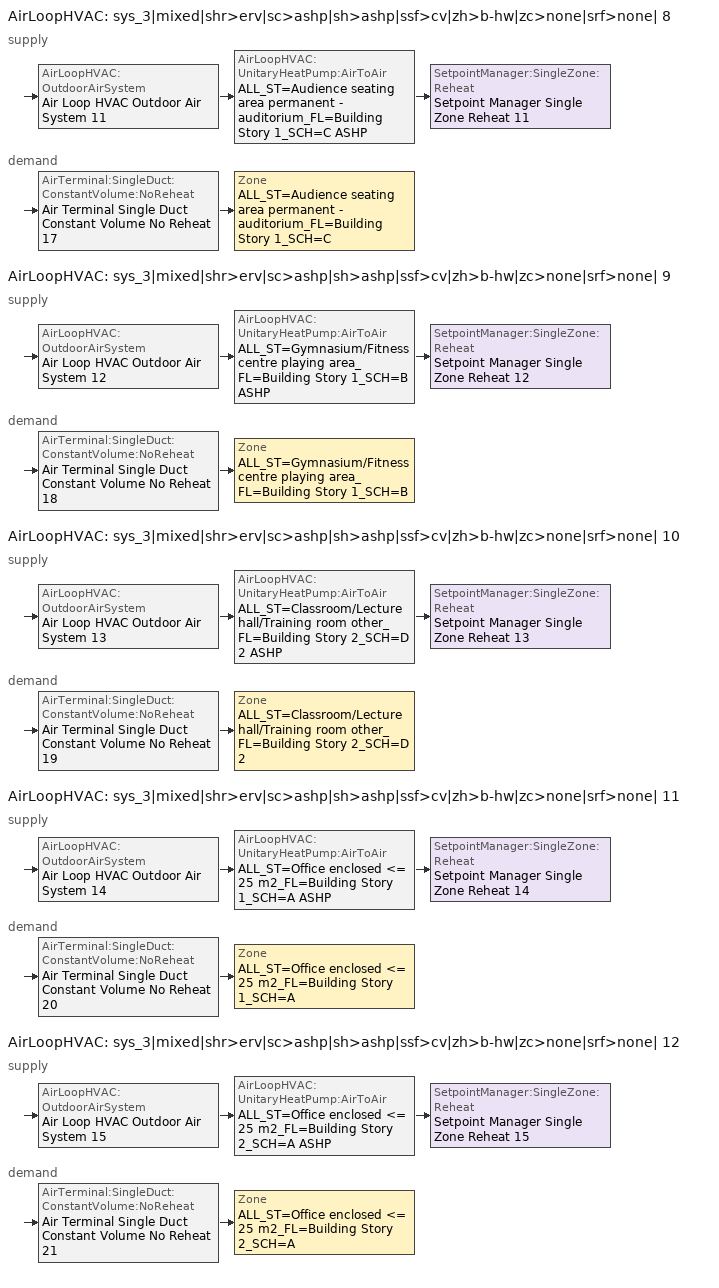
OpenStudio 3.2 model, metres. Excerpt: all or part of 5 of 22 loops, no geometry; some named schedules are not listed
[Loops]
AirLoopHVAC 'sys_3|mixed|shr>erv|sc>ashp|sh>ashp|ssf>cv|zh>b-hw|zc>none|srf>none| 8'
 supply: AirLoopHVAC:OutdoorAirSystem 'Air Loop HVAC Outdoor Air System 11' > AirLoopHVAC:UnitaryHeatPump:AirToAir 'ALL_ST=Audience seating area permanent - auditorium_FL=Building Story 1_SCH=C ASHP' > SetpointManager:SingleZone:Reheat 'Setpoint Manager Single Zone Reheat 11'
 demand: AirTerminal:SingleDuct:ConstantVolume:NoReheat 'Air Terminal Single Duct Constant Volume No Reheat 17' > Zone 'ALL_ST=Audience seating area permanent - auditorium_FL=Building Story 1_SCH=C'
AirLoopHVAC 'sys_3|mixed|shr>erv|sc>ashp|sh>ashp|ssf>cv|zh>b-hw|zc>none|srf>none| 9'
 supply: AirLoopHVAC:OutdoorAirSystem 'Air Loop HVAC Outdoor Air System 12' > AirLoopHVAC:UnitaryHeatPump:AirToAir 'ALL_ST=Gymnasium/Fitness centre playing area_FL=Building Story 1_SCH=B ASHP' > SetpointManager:SingleZone:Reheat 'Setpoint Manager Single Zone Reheat 12'
 demand: AirTerminal:SingleDuct:ConstantVolume:NoReheat 'Air Terminal Single Duct Constant Volume No Reheat 18' > Zone 'ALL_ST=Gymnasium/Fitness centre playing area_FL=Building Story 1_SCH=B'
AirLoopHVAC 'sys_3|mixed|shr>erv|sc>ashp|sh>ashp|ssf>cv|zh>b-hw|zc>none|srf>none| 10'
 supply: AirLoopHVAC:OutdoorAirSystem 'Air Loop HVAC Outdoor Air System 13' > AirLoopHVAC:UnitaryHeatPump:AirToAir 'ALL_ST=Classroom/Lecture hall/Training room other_FL=Building Story 2_SCH=D 2 ASHP' > SetpointManager:SingleZone:Reheat 'Setpoint Manager Single Zone Reheat 13'
 demand: AirTerminal:SingleDuct:ConstantVolume:NoReheat 'Air Terminal Single Duct Constant Volume No Reheat 19' > Zone 'ALL_ST=Classroom/Lecture hall/Training room other_FL=Building Story 2_SCH=D 2'
AirLoopHVAC 'sys_3|mixed|shr>erv|sc>ashp|sh>ashp|ssf>cv|zh>b-hw|zc>none|srf>none| 11'
 supply: AirLoopHVAC:OutdoorAirSystem 'Air Loop HVAC Outdoor Air System 14' > AirLoopHVAC:UnitaryHeatPump:AirToAir 'ALL_ST=Office enclosed <= 25 m2_FL=Building Story 1_SCH=A ASHP' > SetpointManager:SingleZone:Reheat 'Setpoint Manager Single Zone Reheat 14'
 demand: AirTerminal:SingleDuct:ConstantVolume:NoReheat 'Air Terminal Single Duct Constant Volume No Reheat 20' > Zone 'ALL_ST=Office enclosed <= 25 m2_FL=Building Story 1_SCH=A'
AirLoopHVAC 'sys_3|mixed|shr>erv|sc>ashp|sh>ashp|ssf>cv|zh>b-hw|zc>none|srf>none| 12'
 supply: AirLoopHVAC:OutdoorAirSystem 'Air Loop HVAC Outdoor Air System 15' > AirLoopHVAC:UnitaryHeatPump:AirToAir 'ALL_ST=Office enclosed <= 25 m2_FL=Building Story 2_SCH=A ASHP' > SetpointManager:SingleZone:Reheat 'Setpoint Manager Single Zone Reheat 15'
 demand: AirTerminal:SingleDuct:ConstantVolume:NoReheat 'Air Terminal Single Duct Constant Volume No Reheat 21' > Zone 'ALL_ST=Office enclosed <= 25 m2_FL=Building Story 2_SCH=A'
[Sizing:Zone] Zone Cooling Design Supply Air Temperature Input Method=TemperatureDifference; Zone Cooling Design Supply Air Temperature {C}=14; Zone Cooling Design Supply Air Temperature Difference {deltaC}=11; Zone Heating Design Supply Air Temperature Input Method=TemperatureDifference; Zone Heating Design Supply Air Temperature {C}=40; Zone Heating Design Supply Air Temperature Difference {deltaC}=21; Zone Cooling Design Supply Air Humidity Ratio {kg-H2O/kg-air}=0.0085; Zone Heating Design Supply Air Humidity Ratio {kg-H2O/kg-air}=0.008; Zone Heating Sizing Factor=1.3; Zone Cooling Sizing Factor=1; Cooling Design Air Flow Method=DesignDay; Heating Design Air Flow Method=DesignDay; Account for Dedicated Outdoor Air System=No; Dedicated Outdoor Air System Control Strategy=NeutralSupplyAir; Dedicated Outdoor Air Low Setpoint Temperature for Design {C}=autosize; Dedicated Outdoor Air High Setpoint Temperature for Design {C}=autosize
ALL_ST=Audience seating area permanent - auditorium_FL=Building Story 1_SCH=C; ALL_ST=Gymnasium/Fitness centre playing area_FL=Building Story 1_SCH=B; ALL_ST=Classroom/Lecture hall/Training room other_FL=Building Story 2_SCH=D 2; ALL_ST=Office enclosed <= 25 m2_FL=Building Story 1_SCH=A; ALL_ST=Office enclosed <= 25 m2_FL=Building Story 2_SCH=A
[Zone equipment]
ALL_ST=Audience seating area permanent - auditorium_FL=Building Story 1_SCH=C: Zone HVAC Baseboard Convective Water 17, Air Terminal Single Duct Constant Volume No Reheat 17
ALL_ST=Gymnasium/Fitness centre playing area_FL=Building Story 1_SCH=B: Zone HVAC Baseboard Convective Water 18, Air Terminal Single Duct Constant Volume No Reheat 18
ALL_ST=Classroom/Lecture hall/Training room other_FL=Building Story 2_SCH=D 2: Zone HVAC Baseboard Convective Water 19, Air Terminal Single Duct Constant Volume No Reheat 19
ALL_ST=Office enclosed <= 25 m2_FL=Building Story 1_SCH=A: Zone HVAC Baseboard Convective Water 20, Air Terminal Single Duct Constant Volume No Reheat 20
ALL_ST=Office enclosed <= 25 m2_FL=Building Story 2_SCH=A: Zone HVAC Baseboard Convective Water 21, Air Terminal Single Duct Constant Volume No Reheat 21
[AirLoopHVAC] Design Supply Air Flow Rate {m3/s}=autosize; Design Return Air Flow Fraction of Supply Air Flow=1
Name | Availability Schedule
sys_3|mixed|shr>erv|sc>ashp|sh>ashp|ssf>cv|zh>b-hw|zc>none|srf>none| 8 | sys_3|mixed|shr>none|sc>ashp|sh>ashp|ssf>cv|zh>b-hw|zc>none|srf>none| 8 Occ Sch
sys_3|mixed|shr>erv|sc>ashp|sh>ashp|ssf>cv|zh>b-hw|zc>none|srf>none| 9 | sys_3|mixed|shr>none|sc>ashp|sh>ashp|ssf>cv|zh>b-hw|zc>none|srf>none| 9 Occ Sch
sys_3|mixed|shr>erv|sc>ashp|sh>ashp|ssf>cv|zh>b-hw|zc>none|srf>none| 10 | sys_3|mixed|shr>none|sc>ashp|sh>ashp|ssf>cv|zh>b-hw|zc>none|srf>none| 10 Occ Sch
sys_3|mixed|shr>erv|sc>ashp|sh>ashp|ssf>cv|zh>b-hw|zc>none|srf>none| 11 | sys_3|mixed|shr>none|sc>ashp|sh>ashp|ssf>cv|zh>b-hw|zc>none|srf>none| 11 Occ Sch
sys_3|mixed|shr>erv|sc>ashp|sh>ashp|ssf>cv|zh>b-hw|zc>none|srf>none| 12 | sys_3|mixed|shr>none|sc>ashp|sh>ashp|ssf>cv|zh>b-hw|zc>none|srf>none| 12 Occ Sch
[Sizing:System] Type of Load to Size On=Sensible; Design Outdoor Air Flow Rate {m3/s}=Autosize; Central Heating Maximum System Air Flow Ratio=1; Preheat Design Temperature {C}=7; Preheat Design Humidity Ratio {kg-H2O/kg-Air}=0.008; Precool Design Temperature {C}=13; Precool Design Humidity Ratio {kg-H2O/kg-Air}=0.008; Central Cooling Design Supply Air Temperature {C}=13; Central Heating Design Supply Air Temperature {C}=43; Sizing Option=NonCoincident; 100% Outdoor Air in Cooling=No; 100% Outdoor Air in Heating=No; Central Cooling Design Supply Air Humidity Ratio {kg-H2O/kg-Air}=0.0085; Central Heating Design Supply Air Humidity Ratio {kg-H2O/kg-Air}=0.008; Cooling Design Air Flow Method=DesignDay; Cooling Design Air Flow Rate {m3/s}=0; Heating Design Air Flow Method=DesignDay; Heating Design Air Flow Rate {m3/s}=0; System Outdoor Air Method=ZoneSum; Zone Maximum Outdoor Air Fraction=1; Cooling Supply Air Flow Rate Per Floor Area {m3/s-m2}=0.00996765; Cooling Fraction of Autosized Cooling Supply Air Flow Rate=1; Cooling Supply Air Flow Rate Per Unit Cooling Capacity {m3/s-W}=3.94755e-05; Heating Supply Air Flow Rate Per Floor Area {m3/s-m2}=0.00996765; Heating Fraction of Autosized Heating Supply Air Flow Rate=1; Heating Fraction of Autosized Cooling Supply Air Flow Rate=1; Heating Supply Air Flow Rate Per Unit Heating Capacity {m3/s-W}=3.15882e-05; Cooling Design Capacity Method=CoolingDesignCapacity; Cooling Design Capacity {W}=autosize; Cooling Design Capacity Per Floor Area {W/m2}=234.7; Fraction of Autosized Cooling Design Capacity=1; Heating Design Capacity Method=HeatingDesignCapacity; Heating Design Capacity {W}=autosize; Heating Design Capacity Per Floor Area {W/m2}=157; Fraction of Autosized Heating Design Capacity=1; Central Cooling Capacity Control Method=OnOff
sys_3|mixed|shr>erv|sc>ashp|sh>ashp|ssf>cv|zh>b-hw|zc>none|srf>none| 8; sys_3|mixed|shr>erv|sc>ashp|sh>ashp|ssf>cv|zh>b-hw|zc>none|srf>none| 9; sys_3|mixed|shr>erv|sc>ashp|sh>ashp|ssf>cv|zh>b-hw|zc>none|srf>none| 10; sys_3|mixed|shr>erv|sc>ashp|sh>ashp|ssf>cv|zh>b-hw|zc>none|srf>none| 11; sys_3|mixed|shr>erv|sc>ashp|sh>ashp|ssf>cv|zh>b-hw|zc>none|srf>none| 12
[Fan:OnOff] Availability Schedule=Always On Discrete; Fan Total Efficiency=0.39975; Maximum Flow Rate {m3/s}=autosize; Motor Efficiency=0.615; Motor In Airstream Fraction=1
Name | Pressure Rise {Pa} | Fan Power Ratio Function of Speed Ratio Curve | Fan Efficiency Ratio Function of Speed Ratio Curve
Fan On Off 11 | 1018.77 | Fan On Off Power Curve 10 | Fan On Off Efficiency Curve 10
Fan On Off 12 | 1110.94 | Fan On Off Power Curve 11 | Fan On Off Efficiency Curve 11
Fan On Off 13 | 622.722 | Fan On Off Power Curve 12 | Fan On Off Efficiency Curve 12
Fan On Off 14 | 622.722 | Fan On Off Power Curve 13 | Fan On Off Efficiency Curve 13
Fan On Off 15 | 622.722 | Fan On Off Power Curve 14 | Fan On Off Efficiency Curve 14
[Coil:Cooling:DX:SingleSpeed] Availability Schedule=Always On Discrete; Rated Total Cooling Capacity {W}=autosize; Rated Sensible Heat Ratio=autosize; Rated Air Flow Rate {m3/s}=autosize; Rated Evaporator Fan Power Per Volume Flow Rate {W/(m3/s)}=773.3; Total Cooling Capacity Function of Temperature Curve=DXCOOL-NECB2011-REF-CAPFT; Total Cooling Capacity Function of Flow Fraction Curve=DXCOOL-NECB2011-REF-CAPFFLOW; Energy Input Ratio Function of Temperature Curve=DXCOOL-NECB2011-REF-COOLEIRFT; Energy Input Ratio Function of Flow Fraction Curve=DXCOOL-NECB2011-REF-COOLEIRFFLOW; Part Load Fraction Correlation Curve=DXCOOL-NECB2011-REF-COOLPLFFPLR; Minimum Outdoor Dry-Bulb Temperature for Compressor Operation {C}=-25; Condenser Type=AirCooled; Evaporative Condenser Effectiveness=0; Evaporative Condenser Air Flow Rate {m3/s}=Autosize; Evaporative Condenser Pump Rated Power Consumption {W}=Autosize; Crankcase Heater Capacity {W}=0; Maximum Outdoor Dry-Bulb Temperature for Crankcase Heater Operation {C}=0; Basin Heater Capacity {W/K}=0; Basin Heater Setpoint Temperature {C}=10
Name | Rated COP {W/W}
CoilCoolingDXSingleSpeed_ashp 10 638kBtu/hr 9.3EER; CoilCoolingDXSingleSpeed_ashp 11 300kBtu/hr 9.3EER | 3.23281
CoilCoolingDXSingleSpeed_ashp 12 95kBtu/hr 10.8EER; CoilCoolingDXSingleSpeed_ashp 13 68kBtu/hr 10.8EER; CoilCoolingDXSingleSpeed_ashp 14 133kBtu/hr 10.8EER | 3.73224
[Coil:Heating:DX:SingleSpeed] Availability Schedule=Always On Discrete; Rated Air Flow Rate {m3/s}=Autosize; Rated Supply Fan Power Per Volume Flow Rate {W/(m3/s)}=773.3; Total Heating Capacity Function of Temperature Curve=DXHEAT-NECB2011-REF-CAPFT; Total Heating Capacity Function of Flow Fraction Curve=DXHEAT-NECB2011-REF-CAPFFLOW; Energy Input Ratio Function of Temperature Curve=DXHEAT-NECB2011-REF-EIRFT; Energy Input Ratio Function of Flow Fraction Curve=DXHEAT-NECB2011-REF-EIRFFLOW; Part Load Fraction Correlation Curve=DXHEAT-NECB2011-REF-PLFFPLR; Minimum Outdoor Dry-Bulb Temperature for Compressor Operation {C}=-10; Defrost Strategy=Resistive; Defrost Control=Timed; Defrost Time Period Fraction=0.166667; Resistive Defrost Heater Capacity {W}=2000
Name | Rated Total Heating Capacity {W} | Rated COP {W/W}
CoilHeatingDXSingleSpeed_ashp 10 462 Clg kBtu/hr 3.2COPH | 135417 | 3.61723
CoilHeatingDXSingleSpeed_ashp 11 218 Clg kBtu/hr 3.2COPH | 63772.2 | 3.50146
CoilHeatingDXSingleSpeed_ashp 12 69 Clg kBtu/hr 3.3COPH | 20235.1 | 3.53832
CoilHeatingDXSingleSpeed_ashp 13 49 Clg kBtu/hr 3.1COPH | 14347.3 | 3.31466
CoilHeatingDXSingleSpeed_ashp 14 97 Clg kBtu/hr 3.3COPH | 28309.6 | 3.55178
[Controller:OutdoorAir] Minimum Outdoor Air Flow Rate {m3/s}=autosize; Maximum Outdoor Air Flow Rate {m3/s}=Autosize; Economizer Control Action Type=ModulateFlow; Lockout Type=NoLockout; Minimum Limit Type=FixedMinimum; High Humidity Control=No; Heat Recovery Bypass Control Type=BypassWhenOAFlowGreaterThanMinimum
Name | Economizer Control Type | Minimum Outdoor Air Schedule | Controller Mechanical Ventilation | Economizer Maximum Limit Dry-Bulb Temperature {C} | Economizer Maximum Limit Enthalpy {J/kg} | Economizer Minimum Limit Dry-Bulb Temperature {C}
Controller Outdoor Air 11 | DifferentialEnthalpy | sys_3|mixed|shr>none|sc>ashp|sh>ashp|ssf>cv|zh>b-hw|zc>none|srf>none| 8 Occ Sch | Controller Mechanical Ventilation 11
Controller Outdoor Air 12 | DifferentialEnthalpy | sys_3|mixed|shr>none|sc>ashp|sh>ashp|ssf>cv|zh>b-hw|zc>none|srf>none| 9 Occ Sch | Controller Mechanical Ventilation 12
Controller Outdoor Air 13 | DifferentialEnthalpy | sys_3|mixed|shr>none|sc>ashp|sh>ashp|ssf>cv|zh>b-hw|zc>none|srf>none| 10 Occ Sch | Controller Mechanical Ventilation 13
Controller Outdoor Air 14 | NoEconomizer | sys_3|mixed|shr>none|sc>ashp|sh>ashp|ssf>cv|zh>b-hw|zc>none|srf>none| 11 Occ Sch | Controller Mechanical Ventilation 14 | 28 | 64000 | -100
Controller Outdoor Air 15 | DifferentialEnthalpy | sys_3|mixed|shr>none|sc>ashp|sh>ashp|ssf>cv|zh>b-hw|zc>none|srf>none| 12 Occ Sch | Controller Mechanical Ventilation 15
[Controller:MechanicalVentilation] Availability Schedule=Always On Discrete; System Outdoor Air Method=ZoneSum
Controller Mechanical Ventilation 11; Controller Mechanical Ventilation 12; Controller Mechanical Ventilation 13; Controller Mechanical Ventilation 14; Controller Mechanical Ventilation 15
[AirLoopHVAC:OutdoorAirSystem]
Name | Controller
Air Loop HVAC Outdoor Air System 11 | Controller Outdoor Air 11
Air Loop HVAC Outdoor Air System 12 | Controller Outdoor Air 12
Air Loop HVAC Outdoor Air System 13 | Controller Outdoor Air 13
Air Loop HVAC Outdoor Air System 14 | Controller Outdoor Air 14
Air Loop HVAC Outdoor Air System 15 | Controller Outdoor Air 15
[Coil:Heating:Gas] Availability Schedule=Always On Discrete; Nominal Capacity {W}=AutoSize; Parasitic Electric Load {W}=0; Part Load Fraction Correlation Curve=FURNACE-EFFPLR-NECB2011; Parasitic Gas Load {W}=0
Name | Gas Burner Efficiency
Coil Heating Gas 11; Coil Heating Gas 12; Coil Heating Gas 13 | 0.81
Coil Heating Gas 14; Coil Heating Gas 15 | 0.924
[AirLoopHVAC:UnitaryHeatPump:AirToAir] Availability Schedule=Always On Discrete; Supply Air Flow Rate During Cooling Operation {m3/s}=Autosize; Supply Air Flow Rate During Heating Operation {m3/s}=Autosize; Maximum Supply Air Temperature from Supplemental Heater {C}=Autosize
Name | Controlling Zone or Thermostat Location | Supply Air Fan | Heating Coil | Cooling Coil | Supplemental Heating Coil | Supply Air Fan Operating Mode Schedule
ALL_ST=Audience seating area permanent - auditorium_FL=Building Story 1_SCH=C ASHP | ALL_ST=Audience seating area permanent - auditorium_FL=Building Story 1_SCH=C | Fan On Off 11 | CoilHeatingDXSingleSpeed_ashp 10 462 Clg kBtu/hr 3.2COPH | CoilCoolingDXSingleSpeed_ashp 10 638kBtu/hr 9.3EER | Coil Heating Gas 11 | sys_3|mixed|shr>none|sc>ashp|sh>ashp|ssf>cv|zh>b-hw|zc>none|srf>none| 8 Occ Sch
ALL_ST=Gymnasium/Fitness centre playing area_FL=Building Story 1_SCH=B ASHP | ALL_ST=Gymnasium/Fitness centre playing area_FL=Building Story 1_SCH=B | Fan On Off 12 | CoilHeatingDXSingleSpeed_ashp 11 218 Clg kBtu/hr 3.2COPH | CoilCoolingDXSingleSpeed_ashp 11 300kBtu/hr 9.3EER | Coil Heating Gas 12 | sys_3|mixed|shr>none|sc>ashp|sh>ashp|ssf>cv|zh>b-hw|zc>none|srf>none| 9 Occ Sch
ALL_ST=Classroom/Lecture hall/Training room other_FL=Building Story 2_SCH=D 2 ASHP | ALL_ST=Classroom/Lecture hall/Training room other_FL=Building Story 2_SCH=D 2 | Fan On Off 13 | CoilHeatingDXSingleSpeed_ashp 12 69 Clg kBtu/hr 3.3COPH | CoilCoolingDXSingleSpeed_ashp 12 95kBtu/hr 10.8EER | Coil Heating Gas 13 | sys_3|mixed|shr>none|sc>ashp|sh>ashp|ssf>cv|zh>b-hw|zc>none|srf>none| 10 Occ Sch
ALL_ST=Office enclosed <= 25 m2_FL=Building Story 1_SCH=A ASHP | ALL_ST=Office enclosed <= 25 m2_FL=Building Story 1_SCH=A | Fan On Off 14 | CoilHeatingDXSingleSpeed_ashp 13 49 Clg kBtu/hr 3.1COPH | CoilCoolingDXSingleSpeed_ashp 13 68kBtu/hr 10.8EER | Coil Heating Gas 14 | sys_3|mixed|shr>none|sc>ashp|sh>ashp|ssf>cv|zh>b-hw|zc>none|srf>none| 11 Occ Sch
ALL_ST=Office enclosed <= 25 m2_FL=Building Story 2_SCH=A ASHP | ALL_ST=Office enclosed <= 25 m2_FL=Building Story 2_SCH=A | Fan On Off 15 | CoilHeatingDXSingleSpeed_ashp 14 97 Clg kBtu/hr 3.3COPH | CoilCoolingDXSingleSpeed_ashp 14 133kBtu/hr 10.8EER | Coil Heating Gas 15 | sys_3|mixed|shr>none|sc>ashp|sh>ashp|ssf>cv|zh>b-hw|zc>none|srf>none| 12 Occ Sch
[SetpointManager:SingleZone:Reheat] Minimum Supply Air Temperature {C}=13; Maximum Supply Air Temperature {C}=43
Name | Control Zone
Setpoint Manager Single Zone Reheat 11 | ALL_ST=Audience seating area permanent - auditorium_FL=Building Story 1_SCH=C
Setpoint Manager Single Zone Reheat 12 | ALL_ST=Gymnasium/Fitness centre playing area_FL=Building Story 1_SCH=B
Setpoint Manager Single Zone Reheat 13 | ALL_ST=Classroom/Lecture hall/Training room other_FL=Building Story 2_SCH=D 2
Setpoint Manager Single Zone Reheat 14 | ALL_ST=Office enclosed <= 25 m2_FL=Building Story 1_SCH=A
Setpoint Manager Single Zone Reheat 15 | ALL_ST=Office enclosed <= 25 m2_FL=Building Story 2_SCH=A
[AirTerminal:SingleDuct:ConstantVolume:NoReheat] Availability Schedule=Always On Discrete; Maximum Air Flow Rate {m3/s}=AutoSize
Air Terminal Single Duct Constant Volume No Reheat 17; Air Terminal Single Duct Constant Volume No Reheat 18; Air Terminal Single Duct Constant Volume No Reheat 19; Air Terminal Single Duct Constant Volume No Reheat 20; Air Terminal Single Duct Constant Volume No Reheat 21
[Schedule:Ruleset]
Name | Default Day Schedule | Summer Design Day Schedule | Winter Design Day Schedule
sys_3|mixed|shr>none|sc>ashp|sh>ashp|ssf>cv|zh>b-hw|zc>none|srf>none| 10 Occ Sch | sys_3|mixed|shr>none|sc>ashp|sh>ashp|ssf>cv|zh>b-hw|zc>none|srf>none| 10 Occ Sch Default | sys_3|mixed|shr>none|sc>ashp|sh>ashp|ssf>cv|zh>b-hw|zc>none|srf>none| 10 Occ Sch Summer Design Day | sys_3|mixed|shr>none|sc>ashp|sh>ashp|ssf>cv|zh>b-hw|zc>none|srf>none| 10 Occ Sch Winter Design Day
sys_3|mixed|shr>none|sc>ashp|sh>ashp|ssf>cv|zh>b-hw|zc>none|srf>none| 11 Occ Sch | sys_3|mixed|shr>none|sc>ashp|sh>ashp|ssf>cv|zh>b-hw|zc>none|srf>none| 11 Occ Sch Default | sys_3|mixed|shr>none|sc>ashp|sh>ashp|ssf>cv|zh>b-hw|zc>none|srf>none| 11 Occ Sch Summer Design Day | sys_3|mixed|shr>none|sc>ashp|sh>ashp|ssf>cv|zh>b-hw|zc>none|srf>none| 11 Occ Sch Winter Design Day
sys_3|mixed|shr>none|sc>ashp|sh>ashp|ssf>cv|zh>b-hw|zc>none|srf>none| 12 Occ Sch | sys_3|mixed|shr>none|sc>ashp|sh>ashp|ssf>cv|zh>b-hw|zc>none|srf>none| 12 Occ Sch Default | sys_3|mixed|shr>none|sc>ashp|sh>ashp|ssf>cv|zh>b-hw|zc>none|srf>none| 12 Occ Sch Summer Design Day | sys_3|mixed|shr>none|sc>ashp|sh>ashp|ssf>cv|zh>b-hw|zc>none|srf>none| 12 Occ Sch Winter Design Day
sys_3|mixed|shr>none|sc>ashp|sh>ashp|ssf>cv|zh>b-hw|zc>none|srf>none| 8 Occ Sch | sys_3|mixed|shr>none|sc>ashp|sh>ashp|ssf>cv|zh>b-hw|zc>none|srf>none| 8 Occ Sch Default | sys_3|mixed|shr>none|sc>ashp|sh>ashp|ssf>cv|zh>b-hw|zc>none|srf>none| 8 Occ Sch Summer Design Day | sys_3|mixed|shr>none|sc>ashp|sh>ashp|ssf>cv|zh>b-hw|zc>none|srf>none| 8 Occ Sch Winter Design Day
sys_3|mixed|shr>none|sc>ashp|sh>ashp|ssf>cv|zh>b-hw|zc>none|srf>none| 9 Occ Sch | sys_3|mixed|shr>none|sc>ashp|sh>ashp|ssf>cv|zh>b-hw|zc>none|srf>none| 9 Occ Sch Default | sys_3|mixed|shr>none|sc>ashp|sh>ashp|ssf>cv|zh>b-hw|zc>none|srf>none| 9 Occ Sch Summer Design Day | sys_3|mixed|shr>none|sc>ashp|sh>ashp|ssf>cv|zh>b-hw|zc>none|srf>none| 9 Occ Sch Winter Design Day
[Schedule:Day]
sys_3|mixed|shr>none|sc>ashp|sh>ashp|ssf>cv|zh>b-hw|zc>none|srf>none| 8 Occ Sch Default: 9, 0, 0, 21, 0, 1, 24, 0, 0
sys_3|mixed|shr>none|sc>ashp|sh>ashp|ssf>cv|zh>b-hw|zc>none|srf>none| 8 Occ Sch Winter Design Day; sys_3|mixed|shr>none|sc>ashp|sh>ashp|ssf>cv|zh>b-hw|zc>none|srf>none| 8 Occ Sch Summer Design Day: 24, 0, 1
[Schedule:Constant]
Always On Discrete: Value=1
[Curve:Exponent] Coefficient1 Constant=1; Coefficient2 Constant=0; Coefficient3 Constant=0; Minimum Value of x=0; Maximum Value of x=1
Fan On Off Power Curve 10; Fan On Off Power Curve 11; Fan On Off Power Curve 12; Fan On Off Power Curve 13; Fan On Off Power Curve 14
[Curve:Cubic]
Name | Coefficient1 Constant | Coefficient2 x | Coefficient3 x**2 | Coefficient4 x**3 | Minimum Value of x | Maximum Value of x
Fan On Off Efficiency Curve 10; Fan On Off Efficiency Curve 11; Fan On Off Efficiency Curve 12; Fan On Off Efficiency Curve 13; Fan On Off Efficiency Curve 14 | 1 | 0 | 0 | 0 | 0 | 1
DXHEAT-NECB2011-REF-CAPFT | 0.729009 | 0.0319275 | 0.000136404 | -8.748e-06 | -20 | 20
DXHEAT-NECB2011-REF-CAPFFLOW | 0.84 | 0.16 | 0 | 0 | 0.5 | 1.5
DXHEAT-NECB2011-REF-EIRFT | 1.2183 | -0.03612 | 0.00142 | -2.68e-05 | -20 | 20
DXHEAT-NECB2011-REF-PLFFPLR | 0.3696 | 2.3362 | -2.9577 | 1.2596 | 0.7 | 1
DXCOOL-NECB2011-REF-COOLPLFFPLR | 0.0277 | 4.9151 | -8.184 | 4.2702 | 0.7 | 1
FURNACE-EFFPLR-NECB2011 | 0.722 | 0.8211 | -1.0396 | 0.5 | 0 | 1
[Curve:Biquadratic] Minimum Value of x=13; Maximum Value of x=24; Minimum Value of y=24; Maximum Value of y=46
Name | Coefficient1 Constant | Coefficient2 x | Coefficient3 x**2 | Coefficient4 y | Coefficient5 y**2 | Coefficient6 x*y
DXCOOL-NECB2011-REF-CAPFT | 0.867905 | 0.0142459 | 0.00055436 | -0.0075575 | 3.3e-05 | -0.0001918
DXCOOL-NECB2011-REF-COOLEIRFT | 0.114171 | 0.0281822 | -0.0004199 | 0.0214108 | 0.000161028 | -0.000679104
[Curve:Quadratic]
Name | Coefficient1 Constant | Coefficient2 x | Coefficient3 x**2 | Minimum Value of x | Maximum Value of x
DXHEAT-NECB2011-REF-EIRFFLOW | 1.3824 | -0.4336 | 0.0512 | 0 | 1
DXCOOL-NECB2011-REF-CAPFFLOW | 0.8 | 0.2 | 0 | 0.5 | 1.5
DXCOOL-NECB2011-REF-COOLEIRFFLOW | 1.1552 | -0.1808 | 0.0256 | 0.5 | 1.5
